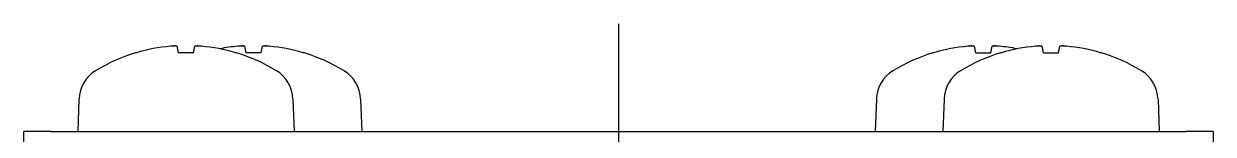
# Model space of a CAD drawing. Extents: x 1 to 191, y 0 to 116.
# Drawn here: x 73.76 to 95.76, y 82.33 to 84.38 of the extents above; entities that cross this region are included whole.
import ezdxf

# ---------------------------------------------------------------- set-up
doc = ezdxf.new("R2010")
doc.units = 0
doc.linetypes.add('CENTER', pattern=[50.8, 31.75, -6.35, 6.35, -6.35])
doc.layers.get('0').update_dxf_attribs({"linetype": 'CONTINUOUS'})
doc.layers.add('CENTER', color=1, linetype='CENTER')

msp = doc.modelspace()

# ---------------------------------------------------------------- linework, layer by layer
at = {"color": 7, "linetype": 'CONTINUOUS'}
for p, q in [((75.845, 83.838), (75.843, 83.838)), ((76.624, 83.838), (76.599, 83.958)), ((76.9, 83.838), (76.624, 83.838)), ((76.9, 83.838), (76.925, 83.958)), ((77.681, 83.838), (77.679, 83.838)), ((77.874, 83.838), (77.849, 83.958)), ((78.15, 83.838), (77.874, 83.838)), ((78.15, 83.838), (78.175, 83.958)), ((78.931, 83.838), (78.929, 83.838)), ((90.593, 83.838), (90.595, 83.838)), ((91.374, 83.838), (91.349, 83.958)), ((91.374, 83.838), (91.65, 83.838)), ((91.65, 83.838), (91.675, 83.958)), ((91.843, 83.838), (91.845, 83.838)), ((92.624, 83.838), (92.599, 83.958)), ((92.624, 83.838), (92.9, 83.838)), ((92.9, 83.838), (92.925, 83.958)), ((93.679, 83.838), (93.681, 83.838)), ((74.783, 82.979), (74.762, 82.375)), ((78.741, 82.979), (78.762, 82.375)), ((79.991, 82.979), (80.012, 82.375)), ((89.533, 82.979), (89.512, 82.375)), ((90.783, 82.979), (90.762, 82.375)), ((94.741, 82.979), (94.762, 82.375)), ((73.762, 81.775), (73.762, 82.375)), ((74.262, 82.375), (73.762, 82.375)), ((74.262, 82.375), (95.262, 82.375)), ((95.762, 82.375), (95.262, 82.375)), ((95.762, 82.375), (95.762, 81.775))]:
    msp.add_line(p, q, dxfattribs=at)
for centre, radius, start, end in [((76.762, 80.775), 3.2, 107.0112, 121.5446), ((75.843, 83.778), 0.06, 90, 107.0112), ((76.758, 80.766), 3.204, 95.1037, 106.5562), ((76.596, 82.579), 1.385, 94.6081, 95.1031), ((76.597, 82.567), 1.396, 94.1134, 94.6103), ((76.591, 82.65), 1.314, 93.5906, 94.1156), ((76.581, 82.808), 1.155, 93.01, 93.5933), ((76.573, 82.961), 1.002, 92.3615, 93.0061), ((76.57, 83.038), 0.924, 92.0231, 92.3581), ((76.568, 83.104), 0.859, 91.6747, 92.0234), ((76.565, 83.178), 0.784, 91.3074, 91.6751), ((76.564, 83.26), 0.702, 90.9147, 91.3079), ((76.562, 83.346), 0.616, 90.4884, 90.9154), ((76.561, 83.435), 0.528, 90.0176, 90.4894), ((76.561, 83.518), 0.444, 89.4886, 90.0177), ((76.562, 83.57), 0.392, 88.9136, 89.4887), ((76.563, 83.622), 0.341, 88.2807, 88.9149), ((76.564, 83.674), 0.288, 87.57, 88.2824), ((76.567, 83.725), 0.237, 86.7556, 87.5723), ((76.569, 83.774), 0.189, 85.8009, 86.7588), ((76.573, 83.817), 0.145, 84.6528, 85.8056), ((76.576, 83.856), 0.106, 83.2298, 84.66), ((76.58, 83.887), 0.0743, 81.4055, 83.24), ((76.583, 83.909), 0.0521, 79.1077, 81.4128), ((76.587, 83.926), 0.0349, 76.1416, 79.1248), ((76.59, 83.939), 0.0218, 72.1299, 76.1742), ((76.593, 83.948), 0.0126, 66.4091, 72.1865), ((76.595, 83.953), 0.00663, 57.6798, 66.4977), ((76.597, 83.956), 0.00314, 43.3693, 57.8303), ((76.598, 83.957), 0.00149, 19.6183, 43.4183), ((76.927, 83.956), 0.00311, 122.2657, 136.6773), ((76.926, 83.957), 0.00148, 136.6629, 160.3331), ((76.931, 83.948), 0.0125, 107.9483, 113.7218), ((76.929, 83.953), 0.00652, 113.5956, 122.4483), ((76.934, 83.939), 0.0216, 103.9752, 108.0108), ((76.937, 83.927), 0.0345, 101.0271, 104.0095), ((76.941, 83.91), 0.0515, 98.7421, 101.0469), ((76.944, 83.889), 0.0731, 96.9078, 98.7542), ((76.947, 83.861), 0.101, 95.4143, 96.9095), ((76.951, 83.822), 0.14, 94.2318, 95.4225), ((76.954, 83.777), 0.185, 93.2583, 94.2371), ((76.957, 83.727), 0.235, 92.435, 93.2618), ((76.96, 83.673), 0.289, 91.7225, 92.4375), ((76.961, 83.617), 0.345, 91.0928, 91.7242), ((76.962, 83.561), 0.401, 90.5256, 91.0941), ((76.963, 83.507), 0.455, 90.0059, 90.5267), ((76.963, 83.453), 0.509, 89.5228, 90.0056), ((76.962, 83.363), 0.599, 89.0896, 89.5232), ((76.961, 83.271), 0.691, 88.6948, 89.0904), ((76.959, 83.183), 0.78, 88.3284, 88.6954), ((76.956, 83.101), 0.861, 87.9834, 88.3289), ((76.954, 83.028), 0.934, 87.654, 87.9838), ((76.951, 82.966), 0.997, 87.3356, 87.6543), ((76.949, 82.916), 1.047, 87.0243, 87.3359), ((76.944, 82.833), 1.13, 86.4226, 87.0183), ((76.934, 82.667), 1.297, 85.8913, 86.4252), ((76.927, 82.563), 1.4, 84.8971, 85.8922), ((76.766, 80.766), 3.204, 73.4438, 84.8964), ((78.008, 80.765), 3.206, 95.1049, 101.1716), ((77.681, 83.778), 0.06, 72.9888, 90), ((76.762, 80.775), 3.2, 58.4554, 72.9888), ((77.846, 82.579), 1.385, 94.6081, 95.1031), ((77.847, 82.567), 1.396, 94.1134, 94.6103), ((77.841, 82.65), 1.314, 93.5906, 94.1156), ((77.831, 82.808), 1.155, 93.01, 93.5933), ((77.823, 82.961), 1.002, 92.3615, 93.0061), ((77.82, 83.038), 0.924, 92.0231, 92.3581), ((77.818, 83.104), 0.859, 91.6747, 92.0234), ((77.815, 83.178), 0.784, 91.3074, 91.6751), ((77.814, 83.26), 0.702, 90.9147, 91.3079), ((77.812, 83.346), 0.616, 90.4884, 90.9154), ((77.811, 83.435), 0.528, 90.0176, 90.4894), ((77.811, 83.518), 0.444, 89.4886, 90.0177), ((77.812, 83.57), 0.392, 88.9136, 89.4887), ((77.813, 83.622), 0.341, 88.2807, 88.9149), ((77.814, 83.674), 0.288, 87.57, 88.2824), ((77.817, 83.725), 0.237, 86.7556, 87.5723), ((77.819, 83.774), 0.189, 85.8009, 86.7588), ((77.823, 83.817), 0.145, 84.6528, 85.8056), ((77.826, 83.856), 0.106, 83.2298, 84.66), ((77.83, 83.887), 0.0743, 81.4055, 83.24), ((77.833, 83.909), 0.0521, 79.1077, 81.4128), ((77.837, 83.926), 0.0349, 76.1416, 79.1248), ((77.84, 83.939), 0.0218, 72.1299, 76.1742), ((77.843, 83.948), 0.0126, 66.4091, 72.1865), ((77.845, 83.953), 0.00663, 57.6798, 66.4977), ((77.847, 83.956), 0.00314, 43.3693, 57.8303), ((77.848, 83.957), 0.00149, 19.6183, 43.4183), ((78.177, 83.956), 0.00311, 122.2657, 136.6773), ((78.176, 83.957), 0.00148, 136.6629, 160.3331), ((78.181, 83.948), 0.0125, 107.9483, 113.7218), ((78.179, 83.953), 0.00652, 113.5956, 122.4483), ((78.184, 83.939), 0.0216, 103.9752, 108.0108), ((78.187, 83.927), 0.0345, 101.0271, 104.0095), ((78.191, 83.91), 0.0515, 98.7421, 101.0469), ((78.194, 83.889), 0.0731, 96.9078, 98.7542), ((78.197, 83.861), 0.101, 95.4143, 96.9095), ((78.201, 83.822), 0.14, 94.2318, 95.4225), ((78.204, 83.777), 0.185, 93.2583, 94.2371), ((78.207, 83.727), 0.235, 92.435, 93.2618), ((78.21, 83.673), 0.289, 91.7225, 92.4375), ((78.211, 83.617), 0.345, 91.0928, 91.7242), ((78.212, 83.561), 0.401, 90.5256, 91.0941), ((78.213, 83.507), 0.455, 90.0059, 90.5267), ((78.213, 83.453), 0.509, 89.5228, 90.0056), ((78.212, 83.363), 0.599, 89.0896, 89.5232), ((78.211, 83.271), 0.691, 88.6948, 89.0904), ((78.209, 83.183), 0.78, 88.3284, 88.6954), ((78.206, 83.101), 0.861, 87.9834, 88.3289), ((78.204, 83.028), 0.934, 87.654, 87.9838), ((78.201, 82.966), 0.997, 87.3356, 87.6543), ((78.199, 82.916), 1.047, 87.0243, 87.3359), ((78.194, 82.833), 1.13, 86.4226, 87.0183), ((78.184, 82.667), 1.297, 85.8913, 86.4252), ((78.177, 82.563), 1.4, 84.8971, 85.8922), ((78.016, 80.766), 3.204, 73.4438, 84.8964), ((78.931, 83.778), 0.06, 72.9888, 90), ((78.012, 80.775), 3.2, 58.4554, 72.9888), ((91.512, 80.775), 3.2, 107.0112, 121.5446), ((90.593, 83.778), 0.06, 90, 107.0112), ((91.508, 80.766), 3.204, 95.1036, 106.5562), ((92.762, 80.775), 3.2, 107.0112, 121.5446), ((91.347, 82.563), 1.4, 94.1078, 95.1029), ((91.34, 82.667), 1.297, 93.5748, 94.1087), ((91.33, 82.833), 1.13, 92.9817, 93.5774), ((91.325, 82.916), 1.047, 92.6641, 92.9757), ((91.323, 82.966), 0.997, 92.3457, 92.6644), ((91.32, 83.028), 0.934, 92.0162, 92.346), ((91.318, 83.101), 0.861, 91.6711, 92.0166), ((91.315, 83.183), 0.78, 91.3046, 91.6716), ((91.313, 83.271), 0.691, 90.9096, 91.3052), ((91.312, 83.363), 0.599, 90.4768, 90.9104), ((91.311, 83.453), 0.509, 89.9944, 90.4772), ((91.311, 83.507), 0.455, 89.4733, 89.9941), ((91.312, 83.561), 0.401, 88.9059, 89.4744), ((91.313, 83.617), 0.345, 88.2758, 88.9072), ((91.314, 83.673), 0.289, 87.5625, 88.2775), ((91.317, 83.727), 0.235, 86.7382, 87.565), ((91.32, 83.777), 0.185, 85.7629, 86.7417), ((91.323, 83.822), 0.14, 84.5775, 85.7682), ((91.327, 83.861), 0.101, 83.0905, 84.5857), ((91.33, 83.889), 0.0731, 81.2458, 83.0922), ((91.333, 83.91), 0.0515, 78.9531, 81.2579), ((91.337, 83.927), 0.0345, 75.9905, 78.9729), ((91.34, 83.939), 0.0216, 71.9892, 76.0248), ((91.343, 83.948), 0.0125, 66.2782, 72.0517), ((91.345, 83.953), 0.00652, 57.5517, 66.4044), ((91.347, 83.956), 0.00311, 43.3227, 57.7343), ((91.348, 83.957), 0.00148, 19.6669, 43.3371), ((91.677, 83.956), 0.00314, 122.1697, 136.6307), ((91.676, 83.957), 0.00149, 136.5817, 160.3817), ((91.681, 83.948), 0.0126, 107.8135, 113.5909), ((91.679, 83.953), 0.00663, 113.5023, 122.3202), ((91.684, 83.939), 0.0218, 103.8258, 107.8701), ((91.687, 83.926), 0.0349, 100.8752, 103.8584), ((91.691, 83.909), 0.0521, 98.5872, 100.8923), ((91.694, 83.887), 0.0743, 96.76, 98.5945), ((91.698, 83.856), 0.106, 95.34, 96.7702), ((91.701, 83.817), 0.145, 94.1944, 95.3472), ((91.705, 83.774), 0.189, 93.2412, 94.1991), ((91.707, 83.725), 0.237, 92.4277, 93.2444), ((91.71, 83.674), 0.288, 91.7176, 92.43), ((91.711, 83.622), 0.341, 91.0851, 91.7193), ((91.712, 83.57), 0.392, 90.5113, 91.0864), ((91.713, 83.518), 0.444, 89.9823, 90.5114), ((91.713, 83.435), 0.528, 89.5106, 89.9824), ((91.712, 83.346), 0.616, 89.0846, 89.5116), ((91.71, 83.26), 0.702, 88.6921, 89.0853), ((91.709, 83.178), 0.784, 88.3249, 88.6926), ((91.706, 83.104), 0.859, 87.9766, 88.3253), ((91.704, 83.038), 0.924, 87.6419, 87.9769), ((91.701, 82.961), 1.002, 86.9939, 87.6385), ((91.693, 82.808), 1.155, 86.4067, 86.99), ((91.683, 82.65), 1.314, 85.8844, 86.4094), ((91.677, 82.567), 1.396, 85.3897, 85.8866), ((91.678, 82.579), 1.385, 84.8969, 85.3919), ((91.516, 80.765), 3.206, 78.8284, 84.8951), ((91.843, 83.778), 0.06, 90, 107.0112), ((92.758, 80.766), 3.204, 95.1036, 106.5562), ((92.597, 82.563), 1.4, 94.1078, 95.1029), ((92.59, 82.667), 1.297, 93.5748, 94.1087), ((92.58, 82.833), 1.13, 92.9817, 93.5774), ((92.575, 82.916), 1.047, 92.6641, 92.9757), ((92.573, 82.966), 0.997, 92.3457, 92.6644), ((92.57, 83.028), 0.934, 92.0162, 92.346), ((92.568, 83.101), 0.861, 91.6711, 92.0166), ((92.565, 83.183), 0.78, 91.3046, 91.6716), ((92.563, 83.271), 0.691, 90.9096, 91.3052), ((92.562, 83.363), 0.599, 90.4768, 90.9104), ((92.561, 83.453), 0.509, 89.9944, 90.4772), ((92.561, 83.507), 0.455, 89.4733, 89.9941), ((92.562, 83.561), 0.401, 88.9059, 89.4744), ((92.563, 83.617), 0.345, 88.2758, 88.9072), ((92.564, 83.673), 0.289, 87.5625, 88.2775), ((92.567, 83.727), 0.235, 86.7382, 87.565), ((92.57, 83.777), 0.185, 85.7629, 86.7417), ((92.573, 83.822), 0.14, 84.5775, 85.7682), ((92.577, 83.861), 0.101, 83.0905, 84.5857), ((92.58, 83.889), 0.0731, 81.2458, 83.0922), ((92.583, 83.91), 0.0515, 78.9531, 81.2579), ((92.587, 83.927), 0.0345, 75.9905, 78.9729), ((92.59, 83.939), 0.0216, 71.9892, 76.0248), ((92.593, 83.948), 0.0125, 66.2782, 72.0517), ((92.595, 83.953), 0.00652, 57.5517, 66.4044), ((92.597, 83.956), 0.00311, 43.3227, 57.7343), ((92.598, 83.957), 0.00148, 19.6669, 43.3371), ((92.927, 83.956), 0.00314, 122.1697, 136.6307), ((92.926, 83.957), 0.00149, 136.5817, 160.3817), ((92.931, 83.948), 0.0126, 107.8135, 113.5909), ((92.929, 83.953), 0.00663, 113.5023, 122.3202), ((92.934, 83.939), 0.0218, 103.8258, 107.8701), ((92.937, 83.926), 0.0349, 100.8752, 103.8584), ((92.941, 83.909), 0.0521, 98.5872, 100.8923), ((92.944, 83.887), 0.0743, 96.76, 98.5945), ((92.948, 83.856), 0.106, 95.34, 96.7702), ((92.951, 83.817), 0.145, 94.1944, 95.3472), ((92.955, 83.774), 0.189, 93.2412, 94.1991), ((92.957, 83.725), 0.237, 92.4277, 93.2444), ((92.96, 83.674), 0.288, 91.7176, 92.43), ((92.961, 83.622), 0.341, 91.0851, 91.7193), ((92.962, 83.57), 0.392, 90.5113, 91.0864), ((92.963, 83.518), 0.444, 89.9823, 90.5114), ((92.963, 83.435), 0.528, 89.5106, 89.9824), ((92.962, 83.346), 0.616, 89.0846, 89.5116), ((92.96, 83.26), 0.702, 88.6921, 89.0853), ((92.959, 83.178), 0.784, 88.3249, 88.6926), ((92.956, 83.104), 0.859, 87.9766, 88.3253), ((92.954, 83.038), 0.924, 87.6419, 87.9769), ((92.951, 82.961), 1.002, 86.9939, 87.6385), ((92.943, 82.808), 1.155, 86.4067, 86.99), ((92.933, 82.65), 1.314, 85.8844, 86.4094), ((92.927, 82.567), 1.396, 85.3897, 85.8866), ((92.928, 82.579), 1.385, 84.8969, 85.3919), ((92.766, 80.766), 3.204, 73.4438, 84.8963), ((93.681, 83.778), 0.06, 72.9888, 90), ((92.762, 80.775), 3.2, 58.4554, 72.9888), ((75.423, 82.957), 0.64, 121.5446, 178), ((78.101, 82.957), 0.64, 2, 58.4554), ((79.351, 82.957), 0.64, 2, 58.4554), ((90.173, 82.957), 0.64, 121.5446, 178), ((91.423, 82.957), 0.64, 121.5446, 178), ((94.101, 82.957), 0.64, 2, 58.4554)]:
    msp.add_arc(centre, radius, start, end, dxfattribs=at)
at = {"layer": 'CENTER', "color": 1, "linetype": 'CENTER'}
msp.add_line((84.762, 84.375), (84.762, 42.775), dxfattribs=at)

doc.saveas('drawing.dxf')
